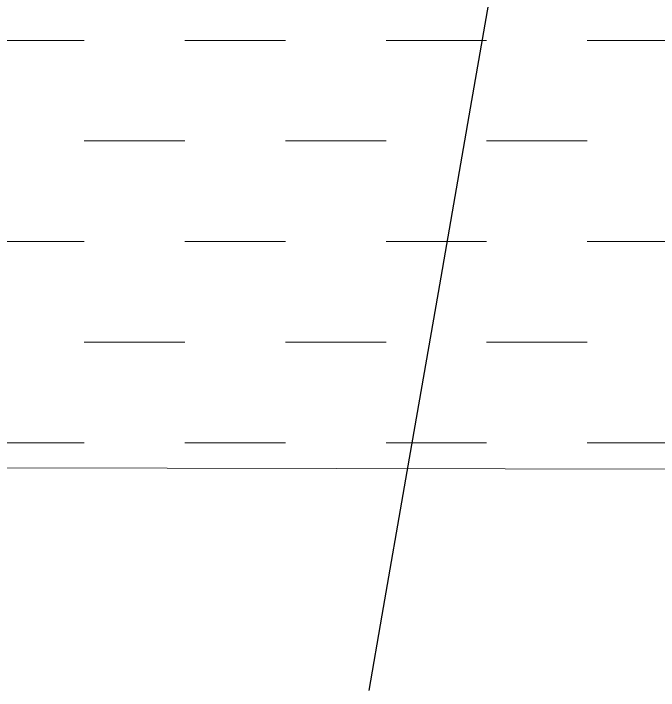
# Model space of a CAD drawing. Header units: metres. Extents: x -355 to -223, y 3 to 561.
# Drawn here: x -258.614 to -254.544, y 503.293 to 507.566 of the extents above; entities that cross this region are included whole.
import ezdxf

# ---------------------------------------------------------------- set-up
doc = ezdxf.new("R2010")
doc.units = ezdxf.units.M
doc.layers.add('A-DETL', color=7, linetype='Continuous', lineweight=13)
doc.layers.add('A-DETL-GENF', color=7, linetype='Continuous', lineweight=9)

# ---------------------------------------------------------------- blocks, each defined once
blk = doc.blocks.new('T2DPAA-T2D-C3S-RW-M2D-100010_dwg-40802999-DRG-2873035 - CONSTRUCTION SEQUENCE STAGE A9')
at = {"color": 254, "lineweight": 25, "true_color": 0xd0d0d0, "flags": 128}
blk.add_lwpolyline([(15.6134, -622.1889), (16.094, -622.1469), (16.9623, -622.0709), (18.203, -621.9624), (19.3308, -621.8637), (20.3071, -621.7783), (21.4373, -621.6794), (21.545, -621.67)], dxfattribs=at)
blk = doc.blocks.new('T2DPAA-T2D-PWC-RW-M2D-100010_RoadDesign_rvt-1-DRG-2873035 - CONSTRUCTION SEQUENCE STAGE A9')
at = {"color": 254, "lineweight": 25, "true_color": 0xd0d0d0, "rotation": 75.11694444444437}
blk.add_blockref('T2DPAA-T2D-C3S-RW-M2D-100010_dwg-40802999-DRG-2873035 - CONSTRUCTION SEQUENCE STAGE A9', (-1722.337, 648.0105), dxfattribs=at)

msp = doc.modelspace()

# ---------------------------------------------------------------- hatches: boundary and pattern name
at = {"layer": 'A-DETL-GENF'}
h = msp.add_hatch(dxfattribs=at)
h.set_pattern_fill('FP_7', color=256, style=0, pattern_type=2)
h.set_pattern_definition([(0, (-512.804, -694.024), (0.635, 0.635), [0.635, -0.635])])
h.paths.add_polyline_path([(-246.7714, 504.6758), (-246.7658, 507.6758), (-275.6952, 507.7297), (-275.7078, 507.6577), (-276.1266, 507.7306), (-281.5305, 507.7407), (-281.5361, 504.7407), (-250.1263, 504.6821)])

# ---------------------------------------------------------------- linework, layer by layer
at = {"layer": 'A-DETL', "lineweight": 15}
msp.add_line((-281.5361, 504.7407), (-246.7714, 504.6758), dxfattribs=at)

# ---------------------------------------------------------------- block references
at = {"lineweight": 5}
msp.add_blockref('T2DPAA-T2D-PWC-RW-M2D-100010_RoadDesign_rvt-1-DRG-2873035 - CONSTRUCTION SEQUENCE STAGE A9', (860.641, 0), dxfattribs=at)

doc.saveas('drawing.dxf')
